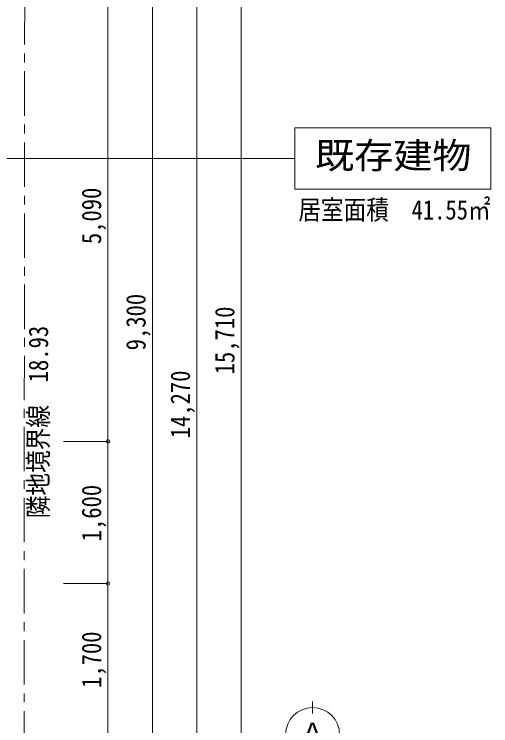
# Model space of a CAD drawing. Units: millimetres at full size; details may follow other scales. Extents: x -443943 to 462275, y -43546 to 79452.
# Drawn here: x -10780 to -5417, y 60588 to 68595 of the extents above; entities that cross this region are included whole.
import ezdxf
from ezdxf.enums import TextEntityAlignment as Align

# ---------------------------------------------------------------- set-up
doc = ezdxf.new("R2010")
doc.units = ezdxf.units.MM
doc.header["$LTSCALE"] = 100
doc.header["$PDMODE"] = 32
doc.header["$PDSIZE"] = 40
doc.linetypes.add('CHAIN1', pattern=[8, 5, -1, 1, -1])
doc.layers.add('0-0_仕上', color=4, linetype='Continuous', lineweight=9)
doc.layers.add('4-1_通り芯', color=4, linetype='Continuous', lineweight=9)
doc.styles.add('ＭＳ ゴシック', font='')
doc.styles.get('ＭＳ ゴシック').set_extended_font_data('MS Gothic')

msp = doc.modelspace()

# ---------------------------------------------------------------- linework, layer by layer
at = {"layer": '0-0_仕上', "color": 7, "lineweight": 15}
for p, q in [((-8225.4, 56215.7), (-8225.4, 75152.9)), ((-8725.4, 72787.9), (-8725.4, 57077.9)), ((-9225.4, 57077.9), (-9225.4, 71797.9)), ((-9725.4, 69787.9), (-9725.4, 60487.9)), ((-9725.4, 63788.4), (-10225.4, 63788.4)), ((-9725.4, 62188.4), (-10225.4, 62188.4)), ((-7421.7, 60724.1), (-7421.7, 60859.2))]:
    msp.add_line(p, q, dxfattribs=at)
at = {"layer": '0-0_仕上', "color": 2, "lineweight": 15}
for p, q in [((-7621.7, 66626.6), (-7621.7, 67315.2)), ((-7621.7, 67315.2), (-5416.6, 67315.2)), ((-5416.6, 67315.2), (-5416.6, 66626.6)), ((-12310.4, 66970.9), (-7621.7, 66970.9)), ((-5416.6, 66626.6), (-7621.7, 66626.6))]:
    msp.add_line(p, q, dxfattribs=at)
at = {"layer": '0-0_仕上', "color": 7, "lineweight": 15}
msp.add_circle((-7421.7, 60487.9), 303.8, dxfattribs=at)
at = {"layer": '0-0_仕上', "color": 7}
for p in [(-9725.4, 63788.4), (-9725.4, 62188.4)]:
    msp.add_point(p, dxfattribs=at)
at = {"layer": '4-1_通り芯', "linetype": 'CHAIN1'}
msp.add_line((-10657, 75152.9), (-10673.5, 56215.7), dxfattribs=at)

# ---------------------------------------------------------------- texts
at = {"layer": '0-0_仕上', "color": 2, "style": 'ＭＳ ゴシック', "width": 1.1}
msp.add_text('既存建物', height=293.3, dxfattribs=at).set_placement((-7394.2, 66770.9), align=Align.BOTTOM_LEFT)
at = {"layer": '0-0_仕上', "color": 7, "style": 'ＭＳ ゴシック', "width": 0.85}
for s, rotation, p in [('5,090', 90, (-9735.4, 66008.1)), ('9,300', 90, (-9235.4, 64812.9)), ('15,710', 90, (-8235.4, 64542.9)), ('隣地境界線\u300018.93', 89.95, (-10334.4, 62923.1)), ('14,270', 90, (-8735.4, 63822.9)), ('1,600', 90, (-9735.4, 62663.4)), ('1,700', 90, (-9735.4, 61013.1))]:
    msp.add_text(s, height=219.9, rotation=rotation, dxfattribs=at).set_placement(p, align=Align.BOTTOM_LEFT)
msp.add_text('居室面積\u300041.55㎡', height=219.9, dxfattribs=at).set_placement((-7583.3, 66219), align=Align.BOTTOM_LEFT)
at = {"layer": '0-0_仕上', "color": 7, "style": 'ＭＳ ゴシック'}
msp.add_text('Ａ', height=219.9, dxfattribs=at).set_placement((-7571.7, 60337.9), align=Align.BOTTOM_LEFT)
at = {"layer": '4-1_通り芯', "color": 7, "style": 'ＭＳ ゴシック', "width": 0.85}
msp.add_text('隣地境界線\u300018.93', height=219.9, rotation=89.95, dxfattribs=at).set_placement((-10334.4, 62923.1), align=Align.BOTTOM_LEFT)

doc.saveas('drawing.dxf')
